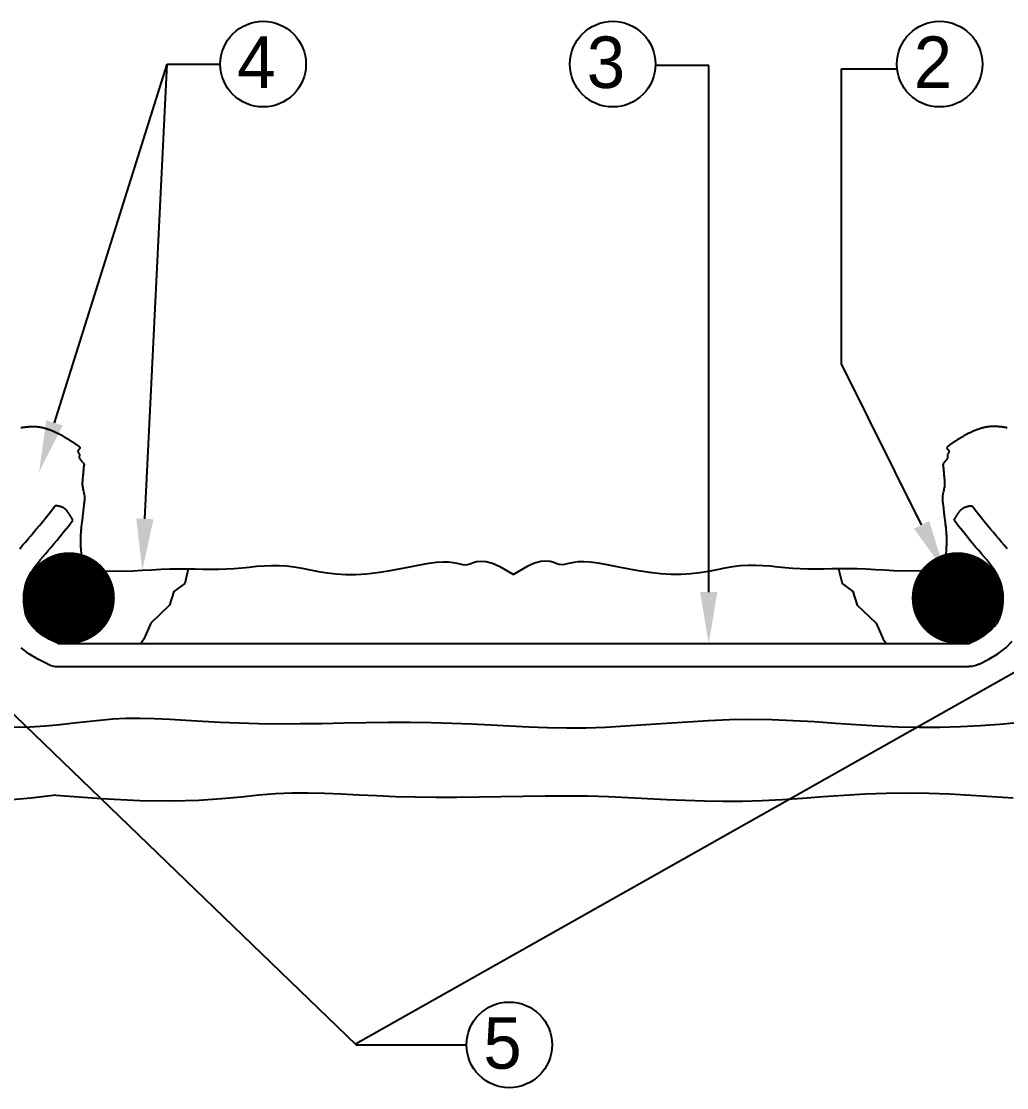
# Model space of a CAD drawing. Header units: millimetres. Extents: x -8855 to 105318, y -17958 to 67465.
# Drawn here: x 58066 to 61507, y 45367 to 49092 of the extents above; entities that cross this region are included whole.
import ezdxf

# ---------------------------------------------------------------- set-up
doc = ezdxf.new("R2010")
doc.units = ezdxf.units.MM
doc.header["$LTSCALE"] = 25
for name, color, linetype in [('DIM', 5, 'Continuous'), ('REN', 3, 'Continuous'), ('TEXT', 2, 'Continuous')]:
    doc.layers.add(name, color=color, linetype=linetype)
doc.styles.add('ROMANS', font='stylu.ttf')

msp = doc.modelspace()

# ---------------------------------------------------------------- linework, layer by layer
for points in [[(58064.3677, 47672.61017), (58066.67662, 47673.00507), (58068.98678, 47673.38421), (58071.29802, 47673.74671), (58073.6102, 47674.09167), (58075.92314, 47674.41822), (58078.2367, 47674.72546), (58080.55073, 47675.01251), (58082.86507, 47675.27848), (58085.17956, 47675.52247), (58087.49405, 47675.7436), (58089.80839, 47675.94099), (58092.12241, 47676.11374), (58094.43598, 47676.26097), (58096.74892, 47676.38179), (58099.0611, 47676.4753), (58101.37234, 47676.54063), (58103.6825, 47676.57688), (58105.99143, 47676.58321), (58108.29897, 47676.55894), (58110.605, 47676.50343), (58112.90936, 47676.41605), (58115.21192, 47676.29615), (58117.51254, 47676.1431), (58119.81106, 47675.95626), (58122.10736, 47675.73501), (58124.40129, 47675.47885), (58126.69276, 47675.18801), (58128.98168, 47674.86283), (58131.26796, 47674.5037), (58133.55151, 47674.11097), (58135.83223, 47673.68501), (58138.11004, 47673.2262), (58140.38485, 47672.73489), (58142.65656, 47672.21149), (58144.92511, 47671.65659), (58147.19041, 47671.0708), (58149.45238, 47670.45473), (58151.71095, 47669.80901), (58153.96604, 47669.13425), (58156.21757, 47668.43107), (58158.46547, 47667.70009), (58160.70966, 47666.94192), (58162.95006, 47666.15719), (58165.18659, 47665.34651), (58167.41918, 47664.5105), (58169.64774, 47663.64978), (58171.87221, 47662.76496), (58174.0925, 47661.85667), (58176.30854, 47660.92552), (58178.52025, 47659.97212), (58180.72755, 47658.9971), (58182.93037, 47658.00108), (58185.12862, 47656.98466), (58187.32224, 47655.94848), (58189.51113, 47654.89315), (58191.69523, 47653.81928), (58193.87446, 47652.72749), (58196.04875, 47651.6184), (58198.218, 47650.49264), (58200.38215, 47649.35081), (58202.54112, 47648.19353), (58204.69483, 47647.02143), (58206.84321, 47645.83512), (58208.98617, 47644.63521), (58211.12365, 47643.42233), (58213.25555, 47642.1971), (58215.38181, 47640.96013), (58217.50235, 47639.71203), (58219.61708, 47638.45343), (58221.72594, 47637.18495), (58223.82885, 47635.9072), (58225.92573, 47634.6208), (58228.01649, 47633.32637), (58230.10107, 47632.02453), (58232.17938, 47630.71589), (58234.25136, 47629.40107), (58236.31691, 47628.08069), (58238.37597, 47626.75537), (58240.42846, 47625.42572), (58242.4743, 47624.09237), (58244.51341, 47622.75592), (58246.5457, 47621.41698), (58248.57105, 47620.07602), (58250.5893, 47618.73349), (58252.60033, 47617.38983), (58254.60399, 47616.04551), (58256.60013, 47614.70097), (58258.58861, 47613.35666), (58260.5693, 47612.01303), (58262.53114, 47610.67043), (58264.41941, 47609.32874), (58266.1685, 47607.98774), (58267.71278, 47606.64722), (58268.98663, 47605.30695), (58269.92442, 47603.96673), (58270.46054, 47602.62632), (58270.52935, 47601.28552), (58270.09785, 47599.94407), (58269.2634, 47598.60161), (58268.15599, 47597.25777), (58266.90561, 47595.91215), (58265.64224, 47594.56437), (58264.49586, 47593.21404), (58263.59646, 47591.86077), (58263.07401, 47590.50418), (58263.01968, 47589.14389), (58263.36934, 47587.7795), (58264.02002, 47586.41064), (58264.86876, 47585.03691), (58265.81262, 47583.65792), (58266.74862, 47582.2733), (58267.57382, 47580.88266), (58268.18525, 47579.48561), (58268.50946, 47578.08176), (58268.59103, 47576.67072), (58268.50403, 47575.25212), (58268.32254, 47573.82557), (58268.12063, 47572.39067), (58267.97238, 47570.94705), (58267.95188, 47569.49432), (58268.13319, 47568.03208), (58268.57175, 47566.55997), (58269.24848, 47565.07758), (58270.12563, 47563.58453), (58271.16547, 47562.08044), (58272.33027, 47560.56492), (58273.58229, 47559.03758), (58274.88379, 47557.49804), (58276.19705, 47555.94592), (58277.49054, 47554.38082), (58278.75758, 47552.80235), (58279.9977, 47551.21015), (58281.21046, 47549.60381), (58282.39537, 47547.98295), (58283.55199, 47546.34719), (58284.67983, 47544.69613), (58284.82006, 47544.48339)], [(61508.76799, 47671.77667), (61506.462, 47672.20041), (61504.15447, 47672.61017), (61501.84555, 47673.00507), (61499.53538, 47673.38421), (61497.22414, 47673.74671), (61494.91197, 47674.09167), (61492.59903, 47674.41822), (61490.28546, 47674.72546), (61487.97143, 47675.01251), (61485.6571, 47675.27848), (61483.34261, 47675.52247), (61481.02811, 47675.7436), (61478.71378, 47675.94099), (61476.39975, 47676.11374), (61474.08619, 47676.26097), (61471.77324, 47676.38179), (61469.46107, 47676.4753), (61467.14983, 47676.54063), (61464.83966, 47676.57688), (61462.53074, 47676.58321), (61460.22319, 47676.55894), (61457.91717, 47676.50343), (61455.6128, 47676.41605), (61453.31024, 47676.29615), (61451.00963, 47676.1431), (61448.7111, 47675.95626), (61446.41481, 47675.73501), (61444.12087, 47675.47885), (61441.8294, 47675.18801), (61439.54048, 47674.86283), (61437.2542, 47674.5037), (61434.97066, 47674.11097), (61432.68994, 47673.68501), (61430.41213, 47673.2262), (61428.13732, 47672.73489), (61425.8656, 47672.21149), (61423.59706, 47671.65659), (61421.33176, 47671.0708), (61419.06979, 47670.45473), (61416.81122, 47669.80901), (61414.55613, 47669.13425), (61412.30459, 47668.43107), (61410.05669, 47667.70009), (61407.81251, 47666.94192), (61405.57211, 47666.15719), (61403.33558, 47665.34651), (61401.10299, 47664.5105), (61398.87442, 47663.64978), (61396.64995, 47662.76496), (61394.42966, 47661.85667), (61392.21362, 47660.92552), (61390.00191, 47659.97212), (61387.79461, 47658.9971), (61385.5918, 47658.00108), (61383.39354, 47656.98466), (61381.19993, 47655.94848), (61379.01103, 47654.89315), (61376.82693, 47653.81928), (61374.6477, 47652.72749), (61372.47342, 47651.6184), (61370.30416, 47650.49264), (61368.14001, 47649.35081), (61365.98104, 47648.19353), (61363.82733, 47647.02143), (61361.67896, 47645.83512), (61359.53599, 47644.63521), (61357.39852, 47643.42233), (61355.26662, 47642.1971), (61353.14036, 47640.96013), (61351.01982, 47639.71203), (61348.90508, 47638.45343), (61346.79622, 47637.18495), (61344.69331, 47635.9072), (61342.59644, 47634.6208), (61340.50567, 47633.32637), (61338.4211, 47632.02453), (61336.34278, 47630.71589), (61334.27081, 47629.40107), (61332.20525, 47628.08069), (61330.14619, 47626.75537), (61328.0937, 47625.42572), (61326.04787, 47624.09237), (61324.00876, 47622.75592), (61321.97646, 47621.41698), (61319.95112, 47620.07602), (61317.93286, 47618.73349), (61315.92183, 47617.38983), (61313.91818, 47616.04551), (61311.92204, 47614.70097), (61309.93355, 47613.35666), (61307.95286, 47612.01303), (61305.99103, 47610.67043), (61304.10275, 47609.32874), (61302.35367, 47607.98774), (61300.80939, 47606.64722), (61299.53554, 47605.30695), (61298.59774, 47603.96673), (61298.06163, 47602.62632), (61297.99281, 47601.28552), (61298.42432, 47599.94407), (61299.25877, 47598.60161), (61300.36617, 47597.25777), (61301.61655, 47595.91215), (61302.87992, 47594.56437), (61304.0263, 47593.21404), (61304.92571, 47591.86077), (61305.44815, 47590.50418), (61305.50248, 47589.14389), (61305.15283, 47587.7795), (61304.50215, 47586.41064), (61303.6534, 47585.03691), (61302.70955, 47583.65792), (61301.77355, 47582.2733), (61300.94835, 47580.88266), (61300.33692, 47579.48561), (61300.0127, 47578.08176), (61299.93113, 47576.67072), (61300.01813, 47575.25212), (61300.19963, 47573.82557), (61300.40154, 47572.39067), (61300.54978, 47570.94705), (61300.57029, 47569.49432), (61300.38898, 47568.03208), (61299.95041, 47566.55997), (61299.27368, 47565.07758), (61298.39653, 47563.58453), (61297.35669, 47562.08044), (61296.19189, 47560.56492), (61294.93988, 47559.03758), (61293.63837, 47557.49804), (61292.32511, 47555.94592), (61291.03163, 47554.38082), (61289.76459, 47552.80235), (61288.52446, 47551.21015), (61287.31171, 47549.60381), (61286.12679, 47547.98295), (61284.97018, 47546.34719), (61283.84233, 47544.69613), (61283.7021, 47544.48339)], [(58284.82006, 47544.48339), (58284.73353, 47544.10237), (58284.11937, 47540.74428), (58283.62442, 47537.36859), (58283.22336, 47533.975), (58282.89088, 47530.56323), (58282.60166, 47527.13299), (58282.33039, 47523.68399), (58282.0559, 47520.21592), (58281.77361, 47516.72851), (58281.48309, 47513.22147), (58281.18391, 47509.69449), (58280.87563, 47506.14729), (58280.55783, 47502.57959), (58280.23007, 47498.99108), (58279.89192, 47495.38147), (58279.54807, 47491.75049), (58279.22372, 47488.09782), (58278.94917, 47484.42319), (58278.75475, 47480.72631), (58278.67077, 47477.00687), (58278.72754, 47473.26459), (58278.95538, 47469.49919), (58279.3846, 47465.71036), (58280.0302, 47461.89788), (58280.84592, 47458.06173), (58281.77018, 47454.20198), (58282.7414, 47450.31866), (58283.69801, 47446.41183), (58284.57841, 47442.48155), (58285.32105, 47438.52786), (58285.86432, 47434.55082), (58286.16301, 47430.5507), (58286.2372, 47426.52869), (58286.12332, 47422.48621), (58285.85783, 47418.42469), (58285.47714, 47414.34555), (58285.01771, 47410.25019), (58284.51595, 47406.14004), (58284.00832, 47402.01652), (58283.52398, 47397.88111), (58283.06306, 47393.73551), (58282.6184, 47389.58148), (58282.18288, 47385.42079), (58281.74934, 47381.25518), (58281.31065, 47377.08644), (58280.85967, 47372.91631), (58280.38924, 47368.74655), (58279.89444, 47364.57894), (58279.37908, 47360.41523), (58278.84922, 47356.25717), (58278.31089, 47352.10655), (58277.77011, 47347.9651), (58277.23293, 47343.8346), (58276.70539, 47339.71681), (58276.19351, 47335.61349), (58275.7026, 47331.52639), (58275.23504, 47327.45729), (58274.79247, 47323.40794), (58274.37652, 47319.3801), (58273.98886, 47315.37553), (58273.63111, 47311.396), (58273.30492, 47307.44327), (58273.01193, 47303.5191), (58272.75379, 47299.62524), (58272.53214, 47295.76347), (58272.34862, 47291.93554), (58272.20488, 47288.14321), (58272.10255, 47284.38825), (58272.04329, 47280.67241), (58272.02873, 47276.99746), (58272.06051, 47273.36516), (58272.14205, 47269.73398), (58272.28377, 47265.88925), (58272.49787, 47261.573), (58272.79656, 47256.52728), (58273.19202, 47250.49412), (58273.69647, 47243.21556), (58274.32208, 47234.43364), (58275.08107, 47223.89039), (58275.99, 47211.28193), (58277.08296, 47196.12066), (58278.39842, 47177.87305), (58279.97483, 47156.00559), (58281.85065, 47129.98474), (58284.06434, 47099.27699), (58286.65437, 47063.34881), (58289.6592, 47021.66667)], [(61283.7021, 47544.48339), (61283.78863, 47544.10237), (61284.4028, 47540.74428), (61284.89775, 47537.36859), (61285.29881, 47533.975), (61285.63129, 47530.56323), (61285.92051, 47527.13299), (61286.19178, 47523.68399), (61286.46627, 47520.21592), (61286.74856, 47516.72851), (61287.03908, 47513.22147), (61287.33826, 47509.69449), (61287.64654, 47506.14729), (61287.96434, 47502.57959), (61288.2921, 47498.99108), (61288.63025, 47495.38147), (61288.9741, 47491.75049), (61289.29845, 47488.09782), (61289.57299, 47484.42319), (61289.76741, 47480.72631), (61289.85139, 47477.00687), (61289.79462, 47473.26459), (61289.56678, 47469.49919), (61289.13756, 47465.71036), (61288.49196, 47461.89788), (61287.67624, 47458.06173), (61286.75198, 47454.20198), (61285.78076, 47450.31866), (61284.82416, 47446.41183), (61283.94375, 47442.48155), (61283.20112, 47438.52786), (61282.65784, 47434.55082), (61282.35916, 47430.5507), (61282.28497, 47426.52869), (61282.39884, 47422.48621), (61282.66434, 47418.42469), (61283.04502, 47414.34555), (61283.50446, 47410.25019), (61284.00621, 47406.14004), (61284.51384, 47402.01652), (61284.99818, 47397.88111), (61285.45911, 47393.73551), (61285.90376, 47389.58148), (61286.33929, 47385.42079), (61286.77282, 47381.25518), (61287.21151, 47377.08644), (61287.6625, 47372.91631), (61288.13292, 47368.74655), (61288.62773, 47364.57894), (61289.14308, 47360.41523), (61289.67294, 47356.25717), (61290.21128, 47352.10655), (61290.75205, 47347.9651), (61291.28923, 47343.8346), (61291.81678, 47339.71681), (61292.32866, 47335.61349), (61292.81956, 47331.52639), (61293.28713, 47327.45729), (61293.7297, 47323.40794), (61294.14564, 47319.3801), (61294.53331, 47315.37553), (61294.89106, 47311.396), (61295.21725, 47307.44327), (61295.51023, 47303.5191), (61295.76837, 47299.62524), (61295.99002, 47295.76347), (61296.17354, 47291.93554), (61296.31729, 47288.14321), (61296.41961, 47284.38825), (61296.47888, 47280.67241), (61296.49344, 47276.99746), (61296.46165, 47273.36516), (61296.38012, 47269.73398), (61296.2384, 47265.88925), (61296.02429, 47261.573), (61295.72561, 47256.52728), (61295.33014, 47250.49412), (61294.8257, 47243.21556), (61294.20008, 47234.43364), (61293.4411, 47223.89039), (61292.53216, 47211.28193), (61291.4392, 47196.12066), (61290.12375, 47177.87305), (61288.54734, 47156.00559), (61286.67152, 47129.98474), (61284.45782, 47099.27699), (61281.86779, 47063.34881), (61278.86296, 47021.66667)], [(58278.84282, 47171.70841), (58456.63197, 47172.60003), (58488.2492, 47174.18521), (58520.53301, 47176.38178), (58552.66203, 47178.36706), (58583.96552, 47179.49677), (58614.37528, 47179.84035), (58643.97373, 47179.64569), (58672.84329, 47179.16064), (58701.0664, 47178.63308), (58728.72549, 47178.31088), (58755.90298, 47178.44191), (58782.68131, 47179.27403), (58809.14235, 47180.9545), (58835.36584, 47183.22807), (58861.43096, 47185.73888), (58887.41689, 47188.13107), (58913.40283, 47190.04877), (58939.46796, 47191.13612), (58965.69145, 47191.03727), (58992.15251, 47189.39634), (59018.95341, 47186.01563), (59046.2888, 47181.3301), (59074.37646, 47175.93283), (59103.43414, 47170.41695), (59133.67959, 47165.37555), (59165.33058, 47161.40175), (59198.60487, 47159.08864), (59233.72021, 47159.02933), (59270.71619, 47161.60605), (59308.91974, 47166.35748), (59347.47963, 47172.61145), (59385.54461, 47179.69577), (59422.26343, 47186.93826), (59456.78487, 47193.66671), (59488.25768, 47199.20896), (59515.83062, 47202.89281), (59538.9065, 47204.26025), (59557.90434, 47203.70998), (59573.49722, 47201.85488), (59586.35822, 47199.30783), (59597.1604, 47196.68169), (59606.57684, 47194.58935), (59615.28061, 47193.64368), (59623.9448, 47194.45755), (59633.23301, 47197.31434), (59643.77101, 47201.17941), (59656.17512, 47204.68861), (59671.06164, 47206.47781), (59689.04689, 47205.18287), (59710.74717, 47199.43963), (59736.7788, 47187.88397), (59784.26108, 47159.17286)], [(61289.67934, 47171.70841), (61111.89019, 47172.60003), (61080.27297, 47174.18521), (61047.98916, 47176.38178), (61015.86013, 47178.36706), (60984.55664, 47179.49677), (60954.14689, 47179.84035), (60924.54844, 47179.64569), (60895.67887, 47179.16064), (60867.45576, 47178.63308), (60839.79667, 47178.31088), (60812.61918, 47178.44191), (60785.84086, 47179.27403), (60759.37981, 47180.9545), (60733.15633, 47183.22807), (60707.09121, 47185.73888), (60681.10527, 47188.13107), (60655.11933, 47190.04877), (60629.05421, 47191.13612), (60602.83071, 47191.03727), (60576.36965, 47189.39634), (60549.56876, 47186.01563), (60522.23336, 47181.3301), (60494.1457, 47175.93283), (60465.08803, 47170.41695), (60434.84257, 47165.37555), (60403.19158, 47161.40175), (60369.9173, 47159.08864), (60334.80196, 47159.02933), (60297.80598, 47161.60605), (60259.60242, 47166.35748), (60221.04253, 47172.61145), (60182.97756, 47179.69577), (60146.25873, 47186.93826), (60111.73729, 47193.66671), (60080.26449, 47199.20896), (60052.69155, 47202.89281), (60029.61567, 47204.26025), (60010.61782, 47203.70998), (59995.02494, 47201.85488), (59982.16395, 47199.30783), (59971.36177, 47196.68169), (59961.94533, 47194.58935), (59953.24155, 47193.64368), (59944.57737, 47194.45755), (59935.28916, 47197.31434), (59924.75116, 47201.17941), (59912.34705, 47204.68861), (59897.46053, 47206.47781), (59879.47528, 47205.18287), (59857.775, 47199.43963), (59831.74337, 47187.88397), (59784.26108, 47159.17286)], [(58648.64523, 47179.5672), (58636.57131, 47127.89029), (58598.77981, 47100.21313), (58583.66328, 47052.40708), (58518.15803, 46989.50437), (58492.96362, 46934.14999), (58482.61582, 46918.17902)], [(60919.87693, 47179.5672), (60931.95085, 47127.89029), (60969.74236, 47100.21313), (60984.85889, 47052.40708), (61050.36413, 46989.50437), (61075.55855, 46934.14999), (61085.90634, 46918.17902)], [(58158.1211, 46846.60789), (58161.91073, 46844.8747), (58165.83631, 46843.28123), (58169.92677, 46841.85471), (58174.21102, 46840.62237), (58178.71798, 46839.6114), (58183.47656, 46838.84905), (58188.51568, 46838.36251), (58193.86427, 46838.17902)], [(58035.92552, 46626.3134), (58095.55107, 46628.05637), (58150.19351, 46631.48177), (58200.88316, 46636.0557), (58248.6503, 46641.24428), (58294.52522, 46646.51363), (58339.53823, 46651.32984), (58384.71963, 46655.15902), (58431.09969, 46657.4673), (58479.56201, 46657.88111), (58530.40334, 46656.6682), (58583.77368, 46654.25666), (58639.82308, 46651.07457), (58698.70157, 46647.55001), (58760.55916, 46644.11107), (58825.54589, 46641.18583), (58893.81179, 46639.20238), (58965.35329, 46638.46036), (59039.55241, 46638.74575), (59115.63759, 46639.71607), (59192.83726, 46641.02886), (59270.37985, 46642.34165), (59347.4938, 46643.31198), (59423.40752, 46643.59737), (59497.34947, 46642.85536), (59568.76596, 46640.87192), (59637.97491, 46637.94669), (59705.51212, 46634.50776), (59771.91342, 46630.98322), (59837.71461, 46627.80114), (59903.45149, 46625.38961), (59969.6599, 46624.17671), (60036.87562, 46624.59053), (60105.51303, 46626.89505), (60175.50068, 46630.69785), (60246.64568, 46635.44244), (60318.75514, 46640.57231), (60391.63617, 46645.53093), (60465.09587, 46649.76182), (60538.94136, 46652.70846), (60612.97974, 46653.81434), (60687.04312, 46652.71203), (60761.06364, 46649.79036), (60834.99842, 46645.62725), (60908.80462, 46640.80062), (60982.43935, 46635.88837), (61055.85976, 46631.46841), (61129.02298, 46628.11866), (61201.88614, 46626.41703), (61274.27636, 46626.77883), (61345.50066, 46628.96889), (61414.73602, 46632.58946), (61481.15944, 46637.24277), (61543.94792, 46642.53107)], [(58186.05758, 46389.37983), (58099.93672, 46378.64861), (58018.5351, 46371.57299), (57941.3386, 46367.63073), (57867.83308, 46366.29961), (57797.50442, 46367.0574), (57729.83848, 46369.38187), (57664.32114, 46372.75079), (57600.43826, 46376.64193), (57537.74149, 46380.59689), (57476.04558, 46384.41249), (57415.23104, 46387.94938), (57355.17839, 46391.0682), (57295.76815, 46393.62961), (57236.88084, 46395.49426), (57178.39697, 46396.52278), (57120.19706, 46396.57583)], [(58186.05758, 46389.37983), (58345.2561, 46376.71518), (58479.18556, 46370.42707), (58591.43132, 46369.22541), (58685.57876, 46371.82011), (58765.21325, 46376.92106), (58833.92017, 46383.23818), (58895.28487, 46389.48137), (58952.89274, 46394.36053), (59009.80659, 46396.88443), (59066.99906, 46397.25722), (59124.92023, 46395.98188), (59184.02019, 46393.56142), (59244.74901, 46390.49884), (59307.55677, 46387.29712), (59372.89357, 46384.45929), (59441.20948, 46382.48832), (59512.75097, 46381.7463), (59586.9501, 46382.03169), (59663.03528, 46383.00201), (59740.23495, 46384.3148), (59817.77754, 46385.62759), (59894.89148, 46386.59791), (59970.80521, 46386.88331), (60044.74715, 46386.1413), (60116.16364, 46384.15785), (60185.37259, 46381.23263), (60252.90981, 46377.7937), (60319.3111, 46374.26915), (60385.11229, 46371.08708), (60450.84918, 46368.67555), (60517.05758, 46367.46265), (60584.27331, 46367.87647), (60652.91071, 46370.18099), (60722.89836, 46373.98379), (60794.04337, 46378.72838), (60866.15283, 46383.85824), (60939.03385, 46388.81687), (61012.49356, 46393.04776), (61086.33904, 46395.9944), (61160.37742, 46397.10028), (61234.4408, 46395.99797), (61308.46132, 46393.0763), (61382.39611, 46388.91319), (61456.2023, 46384.08656), (61529.83703, 46379.1743)]]:
    msp.add_lwpolyline(points)
at = {"layer": 'DIM'}
for p, q in [((58181.58168, 47689.16165), (58574.75645, 48942.64004)), ((58497.04371, 47353.97024), (58574.75645, 48942.64004)), ((58574.75645, 48942.64004), (58760.65075, 48942.64004)), ((58574.75645, 48942.64004), (58754.75645, 48942.64004)), ((60466.10841, 48937.05168), (60280.31987, 48937.05168)), ((60466.10841, 47098.17902), (60466.10841, 48937.05168)), ((60930.34929, 48925.46864), (61124.0013, 48925.46864)), ((60930.34929, 47895.18359), (60930.34929, 48925.46864)), ((61209.61036, 47332.91932), (60930.34929, 47895.18359)), ((61703.10297, 46913.22694), (59232.67426, 45519.6567)), ((57830.00596, 46871.54532), (59235.31061, 45517.1158)), ((59235.31061, 45517.1158), (59620.2334, 45517.1158))]:
    msp.add_line(p, q, dxfattribs=at)
for centre in [(58910.13885, 48942.22025), (60130.92055, 48942.22025), (61272.54844, 48942.22025), (59769.7215, 45516.69601)]:
    msp.add_circle(centre, 149.48869, dxfattribs=at)
for points in [[(58210.20656, 47680.18297), (58152.95681, 47698.14032), (58127.70962, 47517.41241)], [(58527.00789, 47352.50449), (58467.07954, 47355.43599), (58488.2492, 47174.18521)], [(61236.47884, 47346.26415), (61182.74187, 47319.57448), (61289.67934, 47171.70841)], [(60496.10841, 47098.17902), (60436.10841, 47098.17902), (60466.10841, 46918.17902)]]:
    msp.add_solid(points, dxfattribs=at)
at = {"layer": 'REN'}
for p, q in [((58193.86427, 46918.17902), (61374.6579, 46918.17902)), ((58193.86427, 46838.17902), (61374.6579, 46838.17902))]:
    msp.add_line(p, q, dxfattribs=at)
for points in [[(58060.30103, 47249.45708), (58070.20095, 47261.54222), (58079.91276, 47273.00326), (58089.36167, 47284.00323), (58098.66859, 47294.87149), (58108.1712, 47306.06911), (58118.13473, 47317.94644), (58128.79243, 47330.81758), (58140.3728, 47344.99232), (58153.09744, 47360.77331), (58167.18131, 47378.45576), (58182.95374, 47398.48062)], [(58245.80027, 47348.97998), (58244.30121, 47351.7407), (58242.9691, 47354.15087), (58241.78145, 47356.25786), (58240.71575, 47358.10905), (58239.7495, 47359.75183), (58238.86021, 47361.23358), (58238.02538, 47362.60167), (58237.2225, 47363.9035), (58236.43211, 47365.17919), (58235.64684, 47366.43993), (58234.86237, 47367.68964), (58234.07434, 47368.93228), (58233.27843, 47370.17176), (58232.47031, 47371.41204), (58231.64564, 47372.65703), (58230.80008, 47373.91068), (58229.93015, 47375.17522), (58229.03579, 47376.44606), (58228.11778, 47377.7169), (58227.17692, 47378.98144), (58226.21399, 47380.23339), (58225.22979, 47381.46645), (58224.22509, 47382.67432), (58223.20069, 47383.8507), (58222.15659, 47384.9901), (58221.08963, 47386.09014), (58219.99588, 47387.14925), (58218.8714, 47388.16586), (58217.71223, 47389.1384), (58216.51445, 47390.06528), (58215.27412, 47390.94495), (58213.98728, 47391.77582), (58212.64935, 47392.55743), (58211.2531, 47393.29379), (58209.79065, 47393.99002), (58208.25411, 47394.65122), (58206.63562, 47395.28251), (58204.92728, 47395.88901), (58203.12122, 47396.47584), (58201.20955, 47397.0481), (58199.18788, 47397.6046), (58197.06576, 47398.11886), (58194.85624, 47398.55808), (58192.57234, 47398.88946), (58190.2271, 47399.0802), (58187.83356, 47399.09751), (58185.40477, 47398.90858), (58182.95374, 47398.48062)], [(61322.72189, 47348.97998), (61324.22095, 47351.7407), (61325.55306, 47354.15087), (61326.74072, 47356.25786), (61327.80642, 47358.10905), (61328.77266, 47359.75183), (61329.66196, 47361.23358), (61330.49679, 47362.60167), (61331.29966, 47363.9035), (61332.09005, 47365.17919), (61332.87532, 47366.43993), (61333.6598, 47367.68964), (61334.44782, 47368.93228), (61335.24373, 47370.17176), (61336.05185, 47371.41204), (61336.87653, 47372.65703), (61337.72209, 47373.91068), (61338.59202, 47375.17522), (61339.48638, 47376.44606), (61340.40438, 47377.7169), (61341.34524, 47378.98144), (61342.30817, 47380.23339), (61343.29238, 47381.46645), (61344.29708, 47382.67432), (61345.32148, 47383.8507), (61346.36558, 47384.9901), (61347.43253, 47386.09014), (61348.52628, 47387.14925), (61349.65077, 47388.16586), (61350.80993, 47389.1384), (61352.00771, 47390.06528), (61353.24805, 47390.94495), (61354.53488, 47391.77582), (61355.87281, 47392.55743), (61357.26907, 47393.29379), (61358.73152, 47393.99002), (61360.26805, 47394.65122), (61361.88655, 47395.28251), (61363.59489, 47395.88901), (61365.40095, 47396.47584), (61367.31262, 47397.0481), (61369.33428, 47397.6046), (61371.4564, 47398.11886), (61373.66593, 47398.55808), (61375.94983, 47398.88946), (61378.29506, 47399.0802), (61380.6886, 47399.09751), (61383.1174, 47398.90858), (61385.56842, 47398.48062)], [(61508.22113, 47249.45708), (61498.32122, 47261.54222), (61488.6094, 47273.00326), (61479.1605, 47284.00323), (61469.85358, 47294.87149), (61460.35097, 47306.06911), (61450.38744, 47317.94644), (61439.72974, 47330.81758), (61428.14936, 47344.99232), (61415.42472, 47360.77331), (61401.34086, 47378.45576), (61385.56842, 47398.48062)], [(58193.86427, 46918.17902), (58162.75547, 46933.71499), (58137.88568, 46948.96109), (58118.50202, 46963.95044), (58103.85165, 46978.71616), (58093.18172, 46993.29135), (58085.73938, 47007.70914), (58080.77176, 47022.00263), (58077.52602, 47036.20495), (58075.37479, 47050.33522), (58074.19258, 47064.35662), (58073.97939, 47078.21835), (58074.73523, 47091.86959), (58076.46009, 47105.25955), (58079.15398, 47118.33741), (58082.81689, 47131.05236), (58087.44882, 47143.35361), (58093.03161, 47155.21211), (58099.47441, 47166.68593), (58106.6682, 47177.85492), (58114.50397, 47188.7989), (58122.8727, 47199.59772), (58131.66538, 47210.33122), (58140.77299, 47221.07923), (58150.08652, 47231.92159), (58159.54943, 47242.97202), (58169.31517, 47254.47971), (58179.58965, 47266.72772), (58190.57878, 47279.99912), (58202.4885, 47294.57698), (58215.5247, 47310.74437), (58229.89332, 47328.78434), (58245.80027, 47348.97998)], [(61374.6579, 46918.17902), (61405.76669, 46933.71499), (61430.63649, 46948.96109), (61450.02015, 46963.95044), (61464.67051, 46978.71616), (61475.34044, 46993.29135), (61482.78279, 47007.70914), (61487.7504, 47022.00263), (61490.99614, 47036.20495), (61493.14738, 47050.33522), (61494.32959, 47064.35662), (61494.54277, 47078.21835), (61493.78694, 47091.86959), (61492.06207, 47105.25955), (61489.36819, 47118.33741), (61485.70528, 47131.05236), (61481.07334, 47143.35361), (61475.49055, 47155.21211), (61469.04775, 47166.68593), (61461.85396, 47177.85492), (61454.0182, 47188.7989), (61445.64946, 47199.59772), (61436.85679, 47210.33122), (61427.74918, 47221.07923), (61418.43565, 47231.92159), (61408.97273, 47242.97202), (61399.20699, 47254.47971), (61388.93252, 47266.72772), (61377.94338, 47279.99912), (61366.03367, 47294.57698), (61352.99746, 47310.74437), (61338.62884, 47328.78434), (61322.72189, 47348.97998)], [(58158.1211, 46846.60789), (58123.905, 46863.69568), (58092.37736, 46883.02328), (58065.41014, 46903.877)], [(61410.40107, 46846.60789), (61444.61716, 46863.69568), (61476.1448, 46883.02328), (61503.11203, 46903.877), (61525.68177, 46926.62444)], [(61410.40107, 46846.60789), (61406.61144, 46844.8747), (61402.68585, 46843.28123), (61398.59539, 46841.85471), (61394.31115, 46840.62237), (61389.80419, 46839.6114), (61385.04561, 46838.84905), (61380.00648, 46838.36251), (61374.6579, 46838.17902)]]:
    msp.add_lwpolyline(points, dxfattribs=at)
at = {"layer": 'REN', "const_width": 160}
for points in [[(58152.3603, 47077.4953, -1), (58312.3603, 47077.4953, -1)], [(61414.99254, 47077.4953, 1), (61254.99254, 47077.4953, 1)]]:
    msp.add_lwpolyline(points, format="xyb", close=True, dxfattribs=at)

# ---------------------------------------------------------------- texts
at = {"layer": 'TEXT', "style": 'ROMANS'}
for s, p in [('4', (58819.64365, 48858.90497)), ('3', (60040.42536, 48858.90497)), ('2', (61182.05324, 48858.90497)), ('5', (59679.2263, 45433.38072))]:
    msp.add_text(s, height=180, dxfattribs=at).set_placement(p)

doc.saveas('drawing.dxf')
